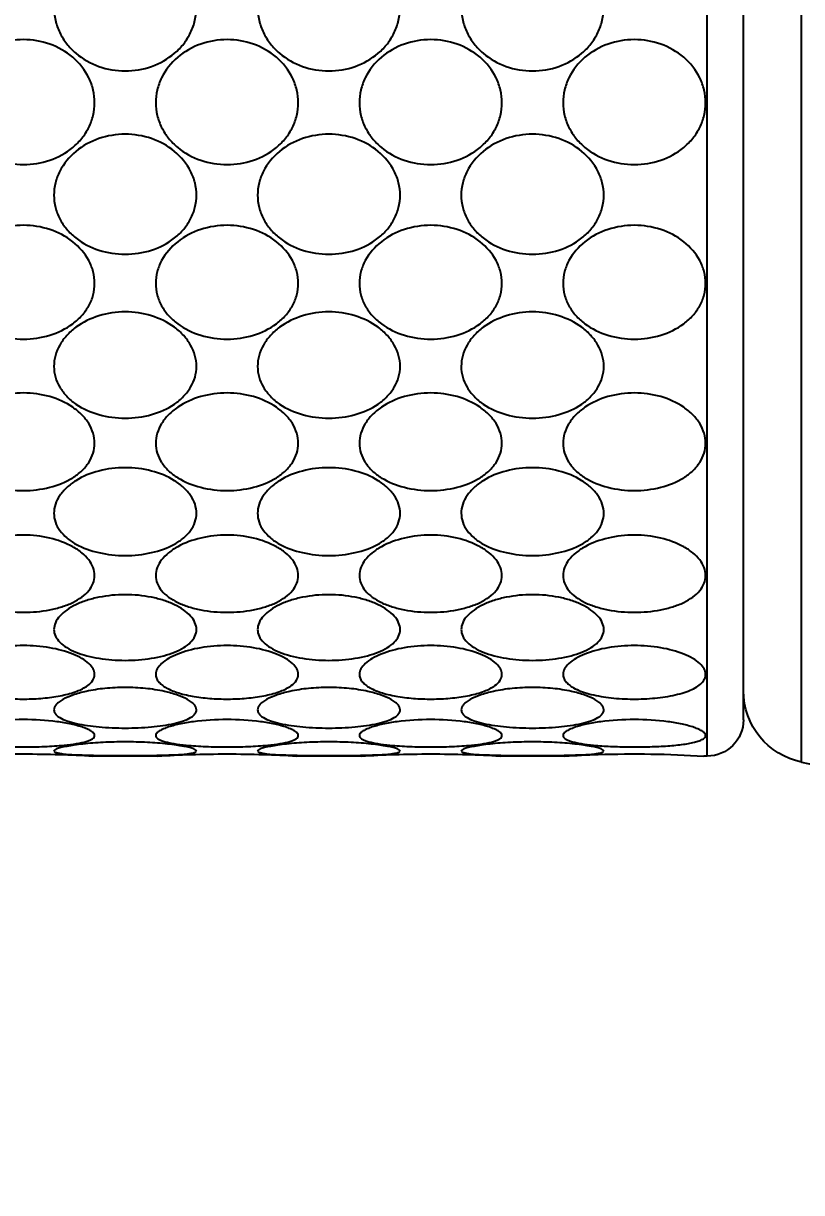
# Model space of a CAD drawing. Header units: inches. Extents: x 50354 to 53215, y -7830 to -6529.
# Drawn here: x 50825.142 to 50825.563, y -6815.805 to -6815.172 of the extents above; entities that cross this region are included whole.
import ezdxf

# ---------------------------------------------------------------- set-up
doc = ezdxf.new("R2010")
doc.units = ezdxf.units.IN
doc.header["$MEASUREMENT"] = 0
doc.header["$PDMODE"] = 2
doc.layers.add('FUNITURE', color=7, linetype='Continuous', lineweight=15, true_color=0x7d7673)
doc.layers.add('XR_ID 1F_FUR$0$A-SANI-FIX', color=134, linetype='Continuous')
doc.styles.get("Standard").update_dxf_attribs({"font": 'ARLRDBD.TTF', "height": 3})
doc.dimstyles.get("Standard").update_dxf_attribs({"dimtxt": 3, "dimasz": 4, "dimexe": 0, "dimexo": 0, "dimgap": 0, "dimtad": 0, "dimdec": 1, "dimzin": 3, "dimdsep": 46, "dimlunit": 4, "dimtxsty": 'Standard', "dimblk": 'OBLIQUE', "dimcen": 0, "dimclrd": 69, "dimclre": 251, "dimclrt": 7, "dimadec": 0, "dimazin": 0, "dimtfac": 0.65, "dimtdec": 1, "dimtofl": 0, "dimtmove": 0, "dimatfit": 3, "dimldrblk": 'OPEN30', "dimfxl": 1, "dimfrac": 1, "dimtolj": 1, "dimtzin": 0, "dimlwd": 15, "dimlwe": 5, "dimarcsym": 1})

# ---------------------------------------------------------------- blocks, each defined once
blk = doc.blocks.new('XR_ID 1F_FUR$0$XR_1F FURN$0$A$C698E198A')
at = {"linetype": 'Continuous'}
for p, q in [((-13.081, -11.58), (13.081, -11.58)), ((-12.5, -12.38), (12.5, -12.38)), ((-13, -12.88), (-13, -12.9)), ((-13, -12.88), (13, -12.88)), ((-13, -12.9), (-12.998, -12.925)), ((-12.998, -14.835), (-13, -14.86)), ((-13, -14.86), (-13, -15.7)), ((-13, -15.7), (-12.998, -15.725)), ((-12.998, -17.635), (-13, -17.66)), ((-13, -17.66), (-13, -18.5)), ((-13, -18.5), (-12.998, -18.525)), ((-12.998, -20.435), (-13, -20.46)), ((-13, -20.46), (-13, -21.3)), ((-13, -21.3), (-12.998, -21.325))]:
    blk.add_line(p, q, dxfattribs=at)
for centre, radius, start, end in [((-17, -12.38), 4, 11.537, 90), ((-12.101, -11.38), 1, 191.537, 270), ((-12.5, -12.88), 0.5, 90, 180), ((-28.295, -13.88), 15.326, 358.1391, 3.573), ((-28.314, -13.879), 15.345, 356.4273, 358.1365), ((-28.325, -16.682), 15.357, 1.8698, 3.572), ((-28.273, -16.68), 15.304, 358.1361, 1.8696), ((-28.314, -16.679), 15.345, 356.4273, 358.1366), ((-28.325, -19.482), 15.357, 1.8698, 3.572), ((-28.273, -19.48), 15.304, 358.1361, 1.8696), ((-28.314, -19.479), 15.345, 356.4273, 358.1366), ((-28.325, -22.282), 15.357, 1.8698, 3.572), ((-28.273, -22.28), 15.304, 358.1361, 1.8696)]:
    blk.add_arc(centre, radius, start, end, dxfattribs=at)
for points, knots in [([(-12.849, -14.442), (-12.857, -14.364), (-12.867, -14.202), (-12.874, -13.953), (-12.872, -13.7), (-12.864, -13.494), (-12.852, -13.338), (-12.84, -13.233), (-12.827, -13.14), (-12.81, -13.059), (-12.791, -12.993), (-12.773, -12.949), (-12.756, -12.923), (-12.74, -12.907), (-12.725, -12.9), (-12.716, -12.9)], [0, 0, 0, 0, 0.147952, 0.308423, 0.471665, 0.628076, 0.700647, 0.76776, 0.828146, 0.880582, 0.924017, 0.957779, 0.971091, 0.982247, 1, 1, 1, 1]), ([(-12.716, -12.9), (-12.706, -12.9), (-12.683, -12.911), (-12.656, -12.944), (-12.628, -12.994), (-12.613, -13.035), (-12.605, -13.057)], [0, 0, 0, 0, 0.147642, 0.355049, 0.63916, 1, 1, 1, 1]), ([(-12.06, -14.715), (-12.078, -14.684), (-12.109, -14.616), (-12.159, -14.457), (-12.2, -14.228), (-12.219, -13.935), (-12.21, -13.638), (-12.178, -13.399), (-12.136, -13.227), (-12.098, -13.117), (-12.053, -13.026), (-12.001, -12.957), (-11.942, -12.911), (-11.897, -12.9), (-11.876, -12.9)], [0, 0, 0, 0, 0.053816, 0.115068, 0.254941, 0.408618, 0.564431, 0.710749, 0.776751, 0.836141, 0.887858, 0.931468, 0.967851, 1, 1, 1, 1]), ([(-11.876, -12.9), (-11.85, -12.9), (-11.792, -12.918), (-11.718, -12.983), (-11.65, -13.08), (-11.591, -13.206), (-11.543, -13.354), (-11.494, -13.58), (-11.471, -13.88), (-11.494, -14.18), (-11.543, -14.406), (-11.591, -14.554), (-11.65, -14.68), (-11.718, -14.777), (-11.792, -14.842), (-11.85, -14.86), (-11.876, -14.86)], [0, 0, 0, 0, 0.034965, 0.077478, 0.129946, 0.191999, 0.262052, 0.338123, 0.499998, 0.661873, 0.737945, 0.808, 0.870054, 0.922523, 0.965035, 1, 1, 1, 1]), ([(-10.517, -14.86), (-10.553, -14.86), (-10.629, -14.845), (-10.731, -14.781), (-10.819, -14.682), (-10.893, -14.556), (-10.95, -14.406), (-11.007, -14.181), (-11.033, -13.88), (-11.007, -13.579), (-10.95, -13.354), (-10.893, -13.204), (-10.819, -13.078), (-10.731, -12.979), (-10.629, -12.915), (-10.553, -12.9), (-10.517, -12.9)], [0, 0, 0, 0, 0.045372, 0.093928, 0.148271, 0.20922, 0.276239, 0.348114, 0.500002, 0.65189, 0.723764, 0.790783, 0.851731, 0.906073, 0.954628, 1, 1, 1, 1]), ([(-10.517, -12.9), (-10.48, -12.9), (-10.402, -12.916), (-10.295, -12.979), (-10.199, -13.077), (-10.084, -13.252), (-9.987, -13.523), (-9.948, -13.879), (-9.987, -14.236), (-10.083, -14.508), (-10.198, -14.683), (-10.295, -14.781), (-10.402, -14.844), (-10.48, -14.86), (-10.517, -14.86)], [0, 0, 0, 0, 0.045325, 0.094979, 0.15068, 0.212543, 0.350671, 0.499755, 0.648875, 0.787118, 0.849076, 0.904873, 0.954631, 1, 1, 1, 1]), ([(-8.699, -14.86), (-8.744, -14.86), (-8.838, -14.846), (-8.967, -14.783), (-9.082, -14.685), (-9.213, -14.512), (-9.321, -14.238), (-9.363, -13.88), (-9.321, -13.522), (-9.213, -13.248), (-9.082, -13.075), (-8.967, -12.977), (-8.838, -12.914), (-8.744, -12.9), (-8.699, -12.9)], [0, 0, 0, 0, 0.053016, 0.107462, 0.164933, 0.226177, 0.358763, 0.499998, 0.641234, 0.773822, 0.835067, 0.892538, 0.946984, 1, 1, 1, 1]), ([(-8.699, -12.9), (-8.652, -12.9), (-8.557, -12.915), (-8.423, -12.977), (-8.302, -13.074), (-8.16, -13.247), (-8.039, -13.519), (-7.991, -13.88), (-8.039, -14.241), (-8.16, -14.513), (-8.302, -14.686), (-8.423, -14.783), (-8.557, -14.845), (-8.652, -14.86), (-8.699, -14.86)], [0, 0, 0, 0, 0.05273, 0.107892, 0.166442, 0.228535, 0.360979, 0.499998, 0.639018, 0.771464, 0.833558, 0.892108, 0.947271, 1, 1, 1, 1]), ([(-6.5, -14.86), (-6.553, -14.86), (-6.661, -14.846), (-6.812, -14.785), (-6.947, -14.687), (-7.101, -14.516), (-7.232, -14.243), (-7.283, -13.88), (-7.232, -13.517), (-7.101, -13.244), (-6.947, -13.073), (-6.812, -12.975), (-6.661, -12.914), (-6.553, -12.9), (-6.5, -12.9)], [0, 0, 0, 0, 0.05807, 0.116648, 0.176553, 0.238282, 0.366741, 0.499998, 0.633256, 0.761717, 0.823447, 0.883352, 0.94193, 1, 1, 1, 1]), ([(-6.5, -12.9), (-6.446, -12.9), (-6.338, -12.914), (-6.129, -12.997), (-5.906, -13.193), (-5.74, -13.515), (-5.683, -13.88), (-5.74, -14.245), (-5.906, -14.567), (-6.129, -14.763), (-6.338, -14.846), (-6.446, -14.86), (-6.5, -14.86)], [0, 0, 0, 0, 0.057826, 0.116908, 0.239465, 0.368128, 0.499999, 0.631869, 0.760534, 0.883092, 0.942174, 1, 1, 1, 1]), ([(-4.017, -14.86), (-4.076, -14.86), (-4.193, -14.846), (-4.36, -14.785), (-4.509, -14.688), (-4.68, -14.519), (-4.827, -14.247), (-4.886, -13.88), (-4.827, -13.513), (-4.68, -13.241), (-4.509, -13.072), (-4.36, -12.975), (-4.193, -12.914), (-4.076, -12.9), (-4.017, -12.9)], [0, 0, 0, 0, 0.06109, 0.122284, 0.183848, 0.246049, 0.372017, 0.500002, 0.627987, 0.753954, 0.816155, 0.877717, 0.93891, 1, 1, 1, 1]), ([(-4.017, -12.9), (-3.959, -12.9), (-3.84, -12.914), (-3.615, -12.995), (-3.373, -13.188), (-3.191, -13.512), (-3.128, -13.88), (-3.191, -14.248), (-3.373, -14.572), (-3.615, -14.765), (-3.84, -14.846), (-3.959, -14.86), (-4.017, -14.86)], [0, 0, 0, 0, 0.060936, 0.122432, 0.246563, 0.37277, 0.500002, 0.627234, 0.753441, 0.87757, 0.939065, 1, 1, 1, 1]), ([(-12.605, -13.057), (-12.587, -13.11), (-12.556, -13.23), (-12.51, -13.504), (-12.489, -13.88), (-12.51, -14.256), (-12.556, -14.53), (-12.587, -14.65), (-12.605, -14.703)], [0, 0, 0, 0, 0.100368, 0.222072, 0.499986, 0.777907, 0.899621, 1, 1, 1, 1]), ([(-12.968, -14.429), (-12.966, -14.411), (-12.962, -14.379), (-12.954, -14.342), (-12.947, -14.32), (-12.941, -14.308), (-12.934, -14.3), (-12.929, -14.3)], [0, 0, 0, 0, 0.401909, 0.701539, 0.811757, 0.896092, 1, 1, 1, 1]), ([(-12.929, -14.3), (-12.923, -14.3), (-12.911, -14.313), (-12.905, -14.327), (-12.901, -14.336)], [0, 0, 0, 0, 0.347255, 1, 1, 1, 1]), ([(-12.55, -14.606), (-12.541, -14.563), (-12.52, -14.486), (-12.483, -14.399), (-12.448, -14.347), (-12.422, -14.321), (-12.394, -14.304), (-12.373, -14.3), (-12.364, -14.3)], [0, 0, 0, 0, 0.349245, 0.630114, 0.743606, 0.840326, 0.923707, 1, 1, 1, 1]), ([(-12.364, -14.3), (-12.352, -14.3), (-12.325, -14.307), (-12.288, -14.332), (-12.253, -14.371), (-12.205, -14.447), (-12.153, -14.571), (-12.123, -14.681), (-12.11, -14.742)], [0, 0, 0, 0, 0.068375, 0.148578, 0.246055, 0.362615, 0.650483, 1, 1, 1, 1]), ([(-11.258, -16.26), (-11.289, -16.26), (-11.355, -16.244), (-11.441, -16.179), (-11.514, -16.081), (-11.575, -15.954), (-11.623, -15.806), (-11.67, -15.58), (-11.691, -15.28), (-11.67, -14.98), (-11.623, -14.754), (-11.575, -14.606), (-11.514, -14.479), (-11.441, -14.381), (-11.355, -14.316), (-11.289, -14.3), (-11.258, -14.3)], [0, 0, 0, 0, 0.040443, 0.085413, 0.13809, 0.199102, 0.267542, 0.341798, 0.500002, 0.658205, 0.73246, 0.800899, 0.86191, 0.914587, 0.959557, 1, 1, 1, 1]), ([(-11.258, -14.3), (-11.227, -14.3), (-11.158, -14.317), (-11.067, -14.381), (-10.984, -14.479), (-10.913, -14.605), (-10.855, -14.754), (-10.797, -14.979), (-10.768, -15.28), (-10.797, -15.581), (-10.855, -15.806), (-10.913, -15.955), (-10.984, -16.081), (-11.067, -16.179), (-11.158, -16.243), (-11.227, -16.26), (-11.258, -16.26)], [0, 0, 0, 0, 0.040538, 0.086791, 0.140875, 0.202752, 0.271258, 0.3448, 0.500002, 0.655203, 0.728744, 0.797249, 0.859124, 0.913209, 0.959461, 1, 1, 1, 1]), ([(-9.661, -16.26), (-9.702, -16.26), (-9.787, -16.245), (-9.903, -16.182), (-10.005, -16.084), (-10.123, -15.909), (-10.217, -15.636), (-10.254, -15.28), (-10.217, -14.924), (-10.123, -14.651), (-10.005, -14.476), (-9.903, -14.378), (-9.787, -14.315), (-9.702, -14.3), (-9.661, -14.3)], [0, 0, 0, 0, 0.049573, 0.101307, 0.157294, 0.218355, 0.353731, 0.500001, 0.646272, 0.781646, 0.842706, 0.898693, 0.950427, 1, 1, 1, 1]), ([(-9.661, -14.3), (-9.619, -14.3), (-9.532, -14.315), (-9.411, -14.378), (-9.301, -14.476), (-9.172, -14.649), (-9.063, -14.921), (-9.019, -15.28), (-9.063, -15.639), (-9.172, -15.911), (-9.301, -16.084), (-9.411, -16.182), (-9.532, -16.245), (-9.619, -16.26), (-9.661, -16.26)], [0, 0, 0, 0, 0.049365, 0.101995, 0.159209, 0.221173, 0.356257, 0.500001, 0.643746, 0.778828, 0.840791, 0.898004, 0.950635, 1, 1, 1, 1]), ([(-7.641, -16.26), (-7.691, -16.26), (-7.792, -16.246), (-7.933, -16.184), (-8.059, -16.086), (-8.202, -15.914), (-8.322, -15.641), (-8.369, -15.28), (-8.322, -14.919), (-8.202, -14.646), (-8.059, -14.474), (-7.933, -14.376), (-7.792, -14.314), (-7.691, -14.3), (-7.641, -14.3)], [0, 0, 0, 0, 0.055824, 0.112542, 0.171326, 0.232805, 0.363103, 0.500001, 0.6369, 0.767196, 0.828674, 0.887458, 0.944176, 1, 1, 1, 1]), ([(-7.641, -14.3), (-7.591, -14.3), (-7.489, -14.315), (-7.344, -14.376), (-7.212, -14.473), (-7.059, -14.645), (-6.928, -14.917), (-6.875, -15.28), (-6.928, -15.643), (-7.059, -15.915), (-7.212, -16.087), (-7.344, -16.184), (-7.489, -16.245), (-7.591, -16.26), (-7.641, -16.26)], [0, 0, 0, 0, 0.055502, 0.11278, 0.172484, 0.234728, 0.364992, 0.500001, 0.63501, 0.765272, 0.827515, 0.887219, 0.944497, 1, 1, 1, 1]), ([(-5.288, -16.26), (-5.344, -16.26), (-5.457, -16.246), (-5.616, -16.185), (-5.76, -16.088), (-5.923, -15.918), (-6.063, -15.645), (-6.118, -15.28), (-6.063, -14.915), (-5.923, -14.642), (-5.76, -14.472), (-5.616, -14.375), (-5.457, -14.314), (-5.344, -14.3), (-5.288, -14.3)], [0, 0, 0, 0, 0.059816, 0.11987, 0.180701, 0.242673, 0.369706, 0.500001, 0.630296, 0.757328, 0.819299, 0.880129, 0.940184, 1, 1, 1, 1]), ([(-5.288, -14.3), (-5.231, -14.3), (-5.117, -14.314), (-4.899, -14.396), (-4.665, -14.59), (-4.49, -14.913), (-4.43, -15.28), (-4.49, -15.647), (-4.665, -15.97), (-4.899, -16.164), (-5.117, -16.246), (-5.231, -16.26), (-5.288, -16.26)], [0, 0, 0, 0, 0.059605, 0.120053, 0.243502, 0.370771, 0.500001, 0.629231, 0.756498, 0.879946, 0.940395, 1, 1, 1, 1]), ([(-2.703, -16.26), (-2.763, -16.26), (-2.884, -16.246), (-3.055, -16.185), (-3.21, -16.089), (-3.385, -15.92), (-3.538, -15.648), (-3.6, -15.28), (-3.538, -14.912), (-3.385, -14.64), (-3.21, -14.471), (-3.055, -14.375), (-2.884, -14.314), (-2.763, -14.3), (-2.703, -14.3)], [0, 0, 0, 0, 0.061998, 0.123968, 0.186064, 0.248436, 0.373682, 0.500001, 0.62632, 0.751564, 0.813936, 0.876031, 0.938002, 1, 1, 1, 1]), ([(-12.987, -14.781), (-12.985, -14.715), (-12.981, -14.598), (-12.974, -14.481), (-12.968, -14.429)], [0, 0, 0, 0, 0.560169, 1, 1, 1, 1]), ([(-12.901, -14.336), (-12.894, -14.355), (-12.88, -14.401), (-12.863, -14.482), (-12.846, -14.584), (-12.826, -14.75), (-12.808, -14.984), (-12.801, -15.28), (-12.808, -15.576), (-12.826, -15.81), (-12.846, -15.976), (-12.863, -16.078), (-12.88, -16.159), (-12.894, -16.205), (-12.901, -16.224)], [0, 0, 0, 0, 0.031746, 0.075753, 0.130448, 0.194012, 0.34024, 0.500003, 0.659766, 0.805992, 0.869554, 0.924248, 0.968254, 1, 1, 1, 1]), ([(-12.716, -14.86), (-12.724, -14.86), (-12.742, -14.853), (-12.763, -14.828), (-12.782, -14.792), (-12.799, -14.742), (-12.814, -14.681), (-12.834, -14.58), (-12.843, -14.499), (-12.849, -14.442)], [0, 0, 0, 0, 0.051938, 0.118849, 0.208602, 0.323036, 0.461504, 0.622134, 1, 1, 1, 1]), ([(-12.551, -15.954), (-12.574, -15.851), (-12.604, -15.626), (-12.618, -15.28), (-12.604, -14.934), (-12.574, -14.709), (-12.55, -14.606)], [0, 0, 0, 0, 0.23461, 0.500045, 0.765459, 1, 1, 1, 1]), ([(-12.987, -15.778), (-12.991, -15.612), (-12.993, -15.279), (-12.991, -14.947), (-12.987, -14.781)], [0, 0, 0, 0, 0.500087, 1, 1, 1, 1]), ([(-12.605, -14.703), (-12.613, -14.725), (-12.628, -14.766), (-12.656, -14.816), (-12.683, -14.849), (-12.706, -14.86), (-12.716, -14.86)], [0, 0, 0, 0, 0.360851, 0.644967, 0.852372, 1, 1, 1, 1]), ([(-12.11, -14.742), (-12.091, -14.827), (-12.064, -15.006), (-12.05, -15.28), (-12.064, -15.554), (-12.091, -15.733), (-12.11, -15.818)], [0, 0, 0, 0, 0.241927, 0.499987, 0.758053, 1, 1, 1, 1]), ([(-11.876, -14.86), (-11.893, -14.86), (-11.929, -14.853), (-11.978, -14.823), (-12.023, -14.775), (-12.048, -14.737), (-12.06, -14.715)], [0, 0, 0, 0, 0.208603, 0.43564, 0.69689, 1, 1, 1, 1]), ([(-12.849, -16.119), (-12.844, -16.062), (-12.834, -15.981), (-12.815, -15.879), (-12.799, -15.818), (-12.782, -15.769), (-12.763, -15.732), (-12.742, -15.707), (-12.724, -15.7), (-12.716, -15.7)], [0, 0, 0, 0, 0.377864, 0.538515, 0.677008, 0.791463, 0.881221, 0.94811, 1, 1, 1, 1]), ([(-12.716, -15.7), (-12.706, -15.7), (-12.683, -15.711), (-12.656, -15.744), (-12.628, -15.794), (-12.613, -15.835), (-12.605, -15.857)], [0, 0, 0, 0, 0.147642, 0.355049, 0.63916, 1, 1, 1, 1]), ([(-12.029, -15.796), (-12.009, -15.769), (-11.975, -15.732), (-11.918, -15.705), (-11.89, -15.7), (-11.876, -15.7)], [0, 0, 0, 0, 0.546591, 0.779569, 1, 1, 1, 1]), ([(-11.876, -15.7), (-11.85, -15.7), (-11.792, -15.718), (-11.718, -15.783), (-11.65, -15.88), (-11.591, -16.006), (-11.543, -16.154), (-11.494, -16.38), (-11.471, -16.68), (-11.494, -16.98), (-11.543, -17.206), (-11.591, -17.354), (-11.65, -17.48), (-11.718, -17.577), (-11.792, -17.642), (-11.85, -17.66), (-11.876, -17.66)], [0, 0, 0, 0, 0.034965, 0.077478, 0.129946, 0.191999, 0.262052, 0.338123, 0.499998, 0.661873, 0.737945, 0.808, 0.870054, 0.922523, 0.965035, 1, 1, 1, 1]), ([(-10.517, -17.66), (-10.553, -17.66), (-10.629, -17.645), (-10.731, -17.581), (-10.819, -17.482), (-10.893, -17.356), (-10.95, -17.206), (-11.007, -16.981), (-11.033, -16.68), (-11.007, -16.379), (-10.95, -16.154), (-10.893, -16.004), (-10.819, -15.878), (-10.731, -15.779), (-10.629, -15.715), (-10.553, -15.7), (-10.517, -15.7)], [0, 0, 0, 0, 0.045372, 0.093928, 0.148271, 0.20922, 0.276239, 0.348114, 0.500002, 0.65189, 0.723764, 0.790783, 0.851731, 0.906073, 0.954628, 1, 1, 1, 1]), ([(-10.517, -15.7), (-10.48, -15.7), (-10.402, -15.716), (-10.295, -15.779), (-10.199, -15.877), (-10.084, -16.052), (-9.987, -16.323), (-9.948, -16.679), (-9.987, -17.036), (-10.083, -17.308), (-10.198, -17.483), (-10.295, -17.581), (-10.402, -17.644), (-10.48, -17.66), (-10.517, -17.66)], [0, 0, 0, 0, 0.045325, 0.094979, 0.15068, 0.212543, 0.350671, 0.499755, 0.648875, 0.787118, 0.849076, 0.904873, 0.954631, 1, 1, 1, 1]), ([(-8.699, -17.66), (-8.744, -17.66), (-8.838, -17.646), (-8.967, -17.583), (-9.082, -17.485), (-9.213, -17.312), (-9.321, -17.038), (-9.363, -16.68), (-9.321, -16.322), (-9.213, -16.048), (-9.082, -15.875), (-8.967, -15.777), (-8.838, -15.714), (-8.744, -15.7), (-8.699, -15.7)], [0, 0, 0, 0, 0.053016, 0.107462, 0.164933, 0.226177, 0.358763, 0.499998, 0.641234, 0.773822, 0.835067, 0.892538, 0.946984, 1, 1, 1, 1]), ([(-8.699, -15.7), (-8.652, -15.7), (-8.557, -15.715), (-8.423, -15.777), (-8.302, -15.874), (-8.16, -16.047), (-8.039, -16.319), (-7.991, -16.68), (-8.039, -17.041), (-8.16, -17.313), (-8.302, -17.486), (-8.423, -17.583), (-8.557, -17.645), (-8.652, -17.66), (-8.699, -17.66)], [0, 0, 0, 0, 0.05273, 0.107892, 0.166442, 0.228535, 0.360979, 0.499998, 0.639018, 0.771464, 0.833558, 0.892108, 0.947271, 1, 1, 1, 1]), ([(-6.5, -17.66), (-6.553, -17.66), (-6.661, -17.646), (-6.812, -17.585), (-6.947, -17.487), (-7.101, -17.316), (-7.232, -17.043), (-7.283, -16.68), (-7.232, -16.317), (-7.101, -16.044), (-6.947, -15.873), (-6.812, -15.775), (-6.661, -15.714), (-6.553, -15.7), (-6.5, -15.7)], [0, 0, 0, 0, 0.05807, 0.116648, 0.176553, 0.238282, 0.366741, 0.499998, 0.633256, 0.761717, 0.823447, 0.883352, 0.94193, 1, 1, 1, 1]), ([(-6.5, -15.7), (-6.446, -15.7), (-6.338, -15.714), (-6.129, -15.797), (-5.906, -15.993), (-5.74, -16.315), (-5.683, -16.68), (-5.74, -17.045), (-5.906, -17.367), (-6.129, -17.563), (-6.338, -17.646), (-6.446, -17.66), (-6.5, -17.66)], [0, 0, 0, 0, 0.057826, 0.116908, 0.239465, 0.368128, 0.499999, 0.631869, 0.760534, 0.883092, 0.942174, 1, 1, 1, 1]), ([(-4.017, -17.66), (-4.076, -17.66), (-4.193, -17.646), (-4.36, -17.585), (-4.509, -17.488), (-4.68, -17.319), (-4.827, -17.047), (-4.886, -16.68), (-4.827, -16.313), (-4.68, -16.041), (-4.509, -15.872), (-4.36, -15.775), (-4.193, -15.714), (-4.076, -15.7), (-4.017, -15.7)], [0, 0, 0, 0, 0.06109, 0.122284, 0.183848, 0.246049, 0.372017, 0.500002, 0.627987, 0.753954, 0.816155, 0.877717, 0.93891, 1, 1, 1, 1]), ([(-4.017, -15.7), (-3.959, -15.7), (-3.84, -15.714), (-3.615, -15.795), (-3.373, -15.988), (-3.191, -16.312), (-3.128, -16.68), (-3.191, -17.048), (-3.373, -17.372), (-3.615, -17.565), (-3.84, -17.646), (-3.959, -17.66), (-4.017, -17.66)], [0, 0, 0, 0, 0.060936, 0.122432, 0.246563, 0.37277, 0.500002, 0.627234, 0.753441, 0.87757, 0.939065, 1, 1, 1, 1]), ([(-12.968, -16.131), (-12.974, -16.079), (-12.981, -15.962), (-12.985, -15.844), (-12.987, -15.778)], [0, 0, 0, 0, 0.43969, 1, 1, 1, 1]), ([(-12.605, -15.857), (-12.587, -15.91), (-12.556, -16.03), (-12.51, -16.304), (-12.489, -16.68), (-12.51, -17.056), (-12.556, -17.33), (-12.587, -17.45), (-12.605, -17.503)], [0, 0, 0, 0, 0.100368, 0.222072, 0.499986, 0.777907, 0.899621, 1, 1, 1, 1]), ([(-12.11, -15.818), (-12.123, -15.879), (-12.153, -15.989), (-12.205, -16.113), (-12.253, -16.189), (-12.288, -16.228), (-12.325, -16.253), (-12.352, -16.26), (-12.364, -16.26)], [0, 0, 0, 0, 0.349516, 0.637392, 0.753955, 0.851433, 0.931632, 1, 1, 1, 1]), ([(-12.06, -17.515), (-12.09, -17.461), (-12.139, -17.334), (-12.185, -17.123), (-12.211, -16.884), (-12.218, -16.633), (-12.204, -16.384), (-12.17, -16.154), (-12.117, -15.956), (-12.062, -15.841), (-12.029, -15.796)], [0, 0, 0, 0, 0.10395, 0.228487, 0.366625, 0.510839, 0.653655, 0.787569, 0.905128, 1, 1, 1, 1]), ([(-12.364, -16.26), (-12.373, -16.26), (-12.394, -16.256), (-12.422, -16.239), (-12.448, -16.213), (-12.483, -16.161), (-12.52, -16.074), (-12.541, -15.997), (-12.551, -15.954)], [0, 0, 0, 0, 0.076266, 0.159626, 0.256338, 0.369832, 0.650724, 1, 1, 1, 1]), ([(-12.929, -16.26), (-12.934, -16.26), (-12.941, -16.252), (-12.947, -16.24), (-12.954, -16.218), (-12.961, -16.181), (-12.966, -16.149), (-12.968, -16.131)], [0, 0, 0, 0, 0.10394, 0.188277, 0.298492, 0.598106, 1, 1, 1, 1]), ([(-12.901, -16.224), (-12.905, -16.233), (-12.911, -16.247), (-12.923, -16.26), (-12.929, -16.26)], [0, 0, 0, 0, 0.65274, 1, 1, 1, 1]), ([(-12.849, -17.242), (-12.858, -17.152), (-12.869, -16.965), (-12.875, -16.681), (-12.869, -16.396), (-12.858, -16.209), (-12.849, -16.119)], [0, 0, 0, 0, 0.239734, 0.499899, 0.760114, 1, 1, 1, 1]), ([(-12.968, -17.229), (-12.966, -17.211), (-12.962, -17.179), (-12.954, -17.142), (-12.947, -17.12), (-12.941, -17.108), (-12.934, -17.1), (-12.929, -17.1)], [0, 0, 0, 0, 0.401908, 0.701539, 0.811757, 0.896092, 1, 1, 1, 1]), ([(-12.929, -17.1), (-12.923, -17.1), (-12.911, -17.113), (-12.905, -17.127), (-12.901, -17.136)], [0, 0, 0, 0, 0.347255, 1, 1, 1, 1]), ([(-12.901, -17.136), (-12.894, -17.155), (-12.88, -17.201), (-12.863, -17.282), (-12.846, -17.384), (-12.826, -17.55), (-12.808, -17.784), (-12.801, -18.08), (-12.808, -18.376), (-12.826, -18.61), (-12.846, -18.776), (-12.863, -18.878), (-12.88, -18.959), (-12.894, -19.005), (-12.901, -19.024)], [0, 0, 0, 0, 0.031746, 0.075753, 0.130448, 0.194012, 0.34024, 0.500003, 0.659766, 0.805992, 0.869554, 0.924248, 0.968254, 1, 1, 1, 1]), ([(-12.55, -17.406), (-12.541, -17.363), (-12.52, -17.286), (-12.483, -17.199), (-12.448, -17.147), (-12.422, -17.121), (-12.394, -17.104), (-12.373, -17.1), (-12.364, -17.1)], [0, 0, 0, 0, 0.349245, 0.630114, 0.743606, 0.840326, 0.923707, 1, 1, 1, 1]), ([(-12.364, -17.1), (-12.352, -17.1), (-12.325, -17.107), (-12.288, -17.132), (-12.253, -17.171), (-12.205, -17.247), (-12.153, -17.371), (-12.123, -17.481), (-12.11, -17.542)], [0, 0, 0, 0, 0.068375, 0.148578, 0.246055, 0.362615, 0.650483, 1, 1, 1, 1]), ([(-11.258, -19.06), (-11.289, -19.06), (-11.355, -19.044), (-11.441, -18.979), (-11.514, -18.881), (-11.575, -18.754), (-11.623, -18.606), (-11.67, -18.38), (-11.691, -18.08), (-11.67, -17.78), (-11.623, -17.554), (-11.575, -17.406), (-11.514, -17.279), (-11.441, -17.181), (-11.355, -17.116), (-11.289, -17.1), (-11.258, -17.1)], [0, 0, 0, 0, 0.040443, 0.085413, 0.13809, 0.199102, 0.267542, 0.341798, 0.500002, 0.658205, 0.73246, 0.800899, 0.86191, 0.914587, 0.959557, 1, 1, 1, 1]), ([(-11.258, -17.1), (-11.227, -17.1), (-11.158, -17.117), (-11.067, -17.181), (-10.984, -17.279), (-10.913, -17.405), (-10.855, -17.554), (-10.797, -17.779), (-10.768, -18.08), (-10.797, -18.381), (-10.855, -18.606), (-10.913, -18.755), (-10.984, -18.881), (-11.067, -18.979), (-11.158, -19.043), (-11.227, -19.06), (-11.258, -19.06)], [0, 0, 0, 0, 0.040538, 0.086791, 0.140875, 0.202752, 0.271258, 0.3448, 0.500002, 0.655203, 0.728744, 0.797249, 0.859124, 0.913209, 0.959461, 1, 1, 1, 1]), ([(-9.661, -19.06), (-9.702, -19.06), (-9.787, -19.045), (-9.903, -18.982), (-10.005, -18.884), (-10.123, -18.709), (-10.217, -18.436), (-10.254, -18.08), (-10.217, -17.724), (-10.123, -17.451), (-10.005, -17.276), (-9.903, -17.178), (-9.787, -17.115), (-9.702, -17.1), (-9.661, -17.1)], [0, 0, 0, 0, 0.049573, 0.101307, 0.157294, 0.218355, 0.353731, 0.500001, 0.646272, 0.781646, 0.842706, 0.898693, 0.950427, 1, 1, 1, 1]), ([(-9.661, -17.1), (-9.619, -17.1), (-9.532, -17.115), (-9.411, -17.178), (-9.301, -17.276), (-9.172, -17.449), (-9.063, -17.721), (-9.019, -18.08), (-9.063, -18.439), (-9.172, -18.711), (-9.301, -18.884), (-9.411, -18.982), (-9.532, -19.045), (-9.619, -19.06), (-9.661, -19.06)], [0, 0, 0, 0, 0.049365, 0.101995, 0.159209, 0.221173, 0.356257, 0.500001, 0.643746, 0.778828, 0.840791, 0.898004, 0.950635, 1, 1, 1, 1]), ([(-7.641, -19.06), (-7.691, -19.06), (-7.792, -19.046), (-7.933, -18.984), (-8.059, -18.886), (-8.202, -18.714), (-8.322, -18.441), (-8.369, -18.08), (-8.322, -17.719), (-8.202, -17.446), (-8.059, -17.274), (-7.933, -17.176), (-7.792, -17.114), (-7.691, -17.1), (-7.641, -17.1)], [0, 0, 0, 0, 0.055824, 0.112542, 0.171326, 0.232805, 0.363103, 0.500001, 0.6369, 0.767196, 0.828674, 0.887458, 0.944176, 1, 1, 1, 1]), ([(-7.641, -17.1), (-7.591, -17.1), (-7.489, -17.115), (-7.344, -17.176), (-7.212, -17.273), (-7.059, -17.445), (-6.928, -17.717), (-6.875, -18.08), (-6.928, -18.443), (-7.059, -18.715), (-7.212, -18.887), (-7.344, -18.984), (-7.489, -19.045), (-7.591, -19.06), (-7.641, -19.06)], [0, 0, 0, 0, 0.055502, 0.11278, 0.172484, 0.234728, 0.364992, 0.500001, 0.63501, 0.765272, 0.827515, 0.887219, 0.944497, 1, 1, 1, 1]), ([(-5.288, -19.06), (-5.344, -19.06), (-5.457, -19.046), (-5.616, -18.985), (-5.76, -18.888), (-5.923, -18.718), (-6.063, -18.445), (-6.118, -18.08), (-6.063, -17.715), (-5.923, -17.442), (-5.76, -17.272), (-5.616, -17.175), (-5.457, -17.114), (-5.344, -17.1), (-5.288, -17.1)], [0, 0, 0, 0, 0.059816, 0.11987, 0.180701, 0.242673, 0.369706, 0.500001, 0.630296, 0.757328, 0.819299, 0.880129, 0.940184, 1, 1, 1, 1]), ([(-5.288, -17.1), (-5.231, -17.1), (-5.117, -17.114), (-4.899, -17.196), (-4.665, -17.39), (-4.49, -17.713), (-4.43, -18.08), (-4.49, -18.447), (-4.665, -18.77), (-4.899, -18.964), (-5.117, -19.046), (-5.231, -19.06), (-5.288, -19.06)], [0, 0, 0, 0, 0.059605, 0.120053, 0.243502, 0.370771, 0.500001, 0.629231, 0.756498, 0.879946, 0.940395, 1, 1, 1, 1]), ([(-2.703, -19.06), (-2.763, -19.06), (-2.884, -19.046), (-3.055, -18.985), (-3.21, -18.889), (-3.385, -18.72), (-3.538, -18.448), (-3.6, -18.08), (-3.538, -17.712), (-3.385, -17.44), (-3.21, -17.271), (-3.055, -17.175), (-2.884, -17.114), (-2.763, -17.1), (-2.703, -17.1)], [0, 0, 0, 0, 0.061998, 0.123968, 0.186064, 0.248436, 0.373682, 0.500001, 0.62632, 0.751564, 0.813936, 0.876031, 0.938002, 1, 1, 1, 1]), ([(-12.987, -17.581), (-12.985, -17.515), (-12.981, -17.398), (-12.974, -17.281), (-12.968, -17.229)], [0, 0, 0, 0, 0.560169, 1, 1, 1, 1]), ([(-12.716, -17.66), (-12.724, -17.66), (-12.742, -17.653), (-12.763, -17.628), (-12.782, -17.592), (-12.799, -17.542), (-12.814, -17.481), (-12.834, -17.38), (-12.843, -17.299), (-12.849, -17.242)], [0, 0, 0, 0, 0.051938, 0.118849, 0.208602, 0.323036, 0.461504, 0.622134, 1, 1, 1, 1]), ([(-12.605, -17.503), (-12.613, -17.525), (-12.628, -17.566), (-12.656, -17.616), (-12.683, -17.649), (-12.706, -17.66), (-12.716, -17.66)], [0, 0, 0, 0, 0.360851, 0.644967, 0.852372, 1, 1, 1, 1]), ([(-12.551, -18.754), (-12.574, -18.651), (-12.604, -18.426), (-12.618, -18.08), (-12.604, -17.734), (-12.574, -17.509), (-12.55, -17.406)], [0, 0, 0, 0, 0.23461, 0.500046, 0.765459, 1, 1, 1, 1]), ([(-11.876, -17.66), (-11.893, -17.66), (-11.929, -17.653), (-11.978, -17.623), (-12.023, -17.575), (-12.048, -17.537), (-12.06, -17.515)], [0, 0, 0, 0, 0.208603, 0.43564, 0.69689, 1, 1, 1, 1]), ([(-12.987, -18.578), (-12.991, -18.412), (-12.993, -18.079), (-12.991, -17.747), (-12.987, -17.581)], [0, 0, 0, 0, 0.500087, 1, 1, 1, 1]), ([(-12.11, -17.542), (-12.091, -17.627), (-12.064, -17.806), (-12.05, -18.08), (-12.064, -18.354), (-12.091, -18.533), (-12.11, -18.618)], [0, 0, 0, 0, 0.241927, 0.499987, 0.758053, 1, 1, 1, 1]), ([(-12.968, -18.931), (-12.974, -18.879), (-12.981, -18.762), (-12.985, -18.644), (-12.987, -18.578)], [0, 0, 0, 0, 0.43969, 1, 1, 1, 1]), ([(-12.849, -18.919), (-12.844, -18.862), (-12.834, -18.781), (-12.815, -18.679), (-12.799, -18.618), (-12.782, -18.569), (-12.763, -18.532), (-12.742, -18.507), (-12.724, -18.5), (-12.716, -18.5)], [0, 0, 0, 0, 0.377864, 0.538515, 0.677008, 0.791463, 0.881221, 0.94811, 1, 1, 1, 1]), ([(-12.716, -18.5), (-12.706, -18.5), (-12.683, -18.511), (-12.656, -18.544), (-12.628, -18.594), (-12.613, -18.635), (-12.605, -18.657)], [0, 0, 0, 0, 0.147642, 0.355049, 0.63916, 1, 1, 1, 1]), ([(-12.11, -18.618), (-12.123, -18.679), (-12.153, -18.789), (-12.205, -18.913), (-12.253, -18.989), (-12.288, -19.028), (-12.325, -19.053), (-12.352, -19.06), (-12.364, -19.06)], [0, 0, 0, 0, 0.349516, 0.637392, 0.753955, 0.851433, 0.931632, 1, 1, 1, 1]), ([(-12.06, -20.315), (-12.09, -20.261), (-12.139, -20.134), (-12.185, -19.923), (-12.211, -19.684), (-12.218, -19.433), (-12.204, -19.184), (-12.17, -18.954), (-12.117, -18.756), (-12.062, -18.641), (-12.029, -18.596)], [0, 0, 0, 0, 0.10395, 0.228487, 0.366625, 0.510839, 0.653655, 0.787569, 0.905128, 1, 1, 1, 1]), ([(-12.029, -18.596), (-12.009, -18.569), (-11.975, -18.532), (-11.918, -18.505), (-11.89, -18.5), (-11.876, -18.5)], [0, 0, 0, 0, 0.546591, 0.779569, 1, 1, 1, 1]), ([(-11.876, -18.5), (-11.85, -18.5), (-11.792, -18.518), (-11.718, -18.583), (-11.65, -18.68), (-11.591, -18.806), (-11.543, -18.954), (-11.494, -19.18), (-11.471, -19.48), (-11.494, -19.78), (-11.543, -20.006), (-11.591, -20.154), (-11.65, -20.28), (-11.718, -20.377), (-11.792, -20.442), (-11.85, -20.46), (-11.876, -20.46)], [0, 0, 0, 0, 0.034965, 0.077478, 0.129946, 0.191999, 0.262052, 0.338123, 0.499998, 0.661873, 0.737945, 0.808, 0.870054, 0.922523, 0.965035, 1, 1, 1, 1]), ([(-10.517, -20.46), (-10.553, -20.46), (-10.629, -20.445), (-10.731, -20.381), (-10.819, -20.282), (-10.893, -20.156), (-10.95, -20.006), (-11.007, -19.781), (-11.033, -19.48), (-11.007, -19.179), (-10.95, -18.954), (-10.893, -18.804), (-10.819, -18.678), (-10.731, -18.579), (-10.629, -18.515), (-10.553, -18.5), (-10.517, -18.5)], [0, 0, 0, 0, 0.045372, 0.093928, 0.148271, 0.20922, 0.276239, 0.348114, 0.500002, 0.65189, 0.723764, 0.790783, 0.851731, 0.906073, 0.954628, 1, 1, 1, 1]), ([(-10.517, -18.5), (-10.48, -18.5), (-10.402, -18.516), (-10.295, -18.579), (-10.199, -18.677), (-10.084, -18.852), (-9.987, -19.123), (-9.948, -19.479), (-9.987, -19.836), (-10.083, -20.108), (-10.198, -20.283), (-10.295, -20.381), (-10.402, -20.444), (-10.48, -20.46), (-10.517, -20.46)], [0, 0, 0, 0, 0.045325, 0.094979, 0.15068, 0.212543, 0.350671, 0.499755, 0.648875, 0.787118, 0.849076, 0.904873, 0.954631, 1, 1, 1, 1]), ([(-8.699, -20.46), (-8.744, -20.46), (-8.838, -20.446), (-8.967, -20.383), (-9.082, -20.285), (-9.213, -20.112), (-9.321, -19.838), (-9.363, -19.48), (-9.321, -19.122), (-9.213, -18.848), (-9.082, -18.675), (-8.967, -18.577), (-8.838, -18.514), (-8.744, -18.5), (-8.699, -18.5)], [0, 0, 0, 0, 0.053016, 0.107462, 0.164933, 0.226177, 0.358763, 0.499998, 0.641234, 0.773822, 0.835067, 0.892538, 0.946984, 1, 1, 1, 1]), ([(-8.699, -18.5), (-8.652, -18.5), (-8.557, -18.515), (-8.423, -18.577), (-8.302, -18.674), (-8.16, -18.847), (-8.039, -19.119), (-7.991, -19.48), (-8.039, -19.841), (-8.16, -20.113), (-8.302, -20.286), (-8.423, -20.383), (-8.557, -20.445), (-8.652, -20.46), (-8.699, -20.46)], [0, 0, 0, 0, 0.05273, 0.107892, 0.166442, 0.228535, 0.360979, 0.499998, 0.639018, 0.771464, 0.833558, 0.892108, 0.947271, 1, 1, 1, 1]), ([(-6.5, -20.46), (-6.553, -20.46), (-6.661, -20.446), (-6.812, -20.385), (-6.947, -20.287), (-7.101, -20.116), (-7.232, -19.843), (-7.283, -19.48), (-7.232, -19.117), (-7.101, -18.844), (-6.947, -18.673), (-6.812, -18.575), (-6.661, -18.514), (-6.553, -18.5), (-6.5, -18.5)], [0, 0, 0, 0, 0.05807, 0.116648, 0.176553, 0.238282, 0.366741, 0.499998, 0.633256, 0.761717, 0.823447, 0.883352, 0.94193, 1, 1, 1, 1]), ([(-6.5, -18.5), (-6.446, -18.5), (-6.338, -18.514), (-6.129, -18.597), (-5.906, -18.793), (-5.74, -19.115), (-5.683, -19.48), (-5.74, -19.845), (-5.906, -20.167), (-6.129, -20.363), (-6.338, -20.446), (-6.446, -20.46), (-6.5, -20.46)], [0, 0, 0, 0, 0.057826, 0.116908, 0.239465, 0.368128, 0.499999, 0.631869, 0.760534, 0.883092, 0.942174, 1, 1, 1, 1]), ([(-4.017, -20.46), (-4.076, -20.46), (-4.193, -20.446), (-4.36, -20.385), (-4.509, -20.288), (-4.68, -20.119), (-4.827, -19.847), (-4.886, -19.48), (-4.827, -19.113), (-4.68, -18.841), (-4.509, -18.672), (-4.36, -18.575), (-4.193, -18.514), (-4.076, -18.5), (-4.017, -18.5)], [0, 0, 0, 0, 0.06109, 0.122284, 0.183848, 0.246049, 0.372017, 0.500002, 0.627987, 0.753954, 0.816155, 0.877717, 0.93891, 1, 1, 1, 1]), ([(-4.017, -18.5), (-3.959, -18.5), (-3.84, -18.514), (-3.615, -18.595), (-3.373, -18.788), (-3.191, -19.112), (-3.128, -19.48), (-3.191, -19.848), (-3.373, -20.172), (-3.615, -20.365), (-3.84, -20.446), (-3.959, -20.46), (-4.017, -20.46)], [0, 0, 0, 0, 0.060936, 0.122432, 0.246563, 0.37277, 0.500002, 0.627234, 0.753441, 0.87757, 0.939065, 1, 1, 1, 1]), ([(-12.605, -18.657), (-12.587, -18.71), (-12.556, -18.83), (-12.51, -19.104), (-12.489, -19.48), (-12.51, -19.856), (-12.556, -20.13), (-12.587, -20.25), (-12.605, -20.303)], [0, 0, 0, 0, 0.100368, 0.222072, 0.499986, 0.777907, 0.899621, 1, 1, 1, 1]), ([(-12.364, -19.06), (-12.373, -19.06), (-12.394, -19.056), (-12.422, -19.039), (-12.448, -19.013), (-12.483, -18.961), (-12.52, -18.874), (-12.541, -18.797), (-12.551, -18.754)], [0, 0, 0, 0, 0.076266, 0.159626, 0.256338, 0.369832, 0.650724, 1, 1, 1, 1]), ([(-12.929, -19.06), (-12.934, -19.06), (-12.941, -19.052), (-12.947, -19.04), (-12.954, -19.018), (-12.961, -18.981), (-12.966, -18.949), (-12.968, -18.931)], [0, 0, 0, 0, 0.10394, 0.188277, 0.298492, 0.598106, 1, 1, 1, 1]), ([(-12.849, -20.042), (-12.858, -19.952), (-12.869, -19.765), (-12.875, -19.481), (-12.869, -19.196), (-12.858, -19.009), (-12.849, -18.919)], [0, 0, 0, 0, 0.239734, 0.499899, 0.760114, 1, 1, 1, 1]), ([(-12.901, -19.024), (-12.905, -19.033), (-12.911, -19.047), (-12.923, -19.06), (-12.929, -19.06)], [0, 0, 0, 0, 0.65274, 1, 1, 1, 1]), ([(-12.968, -20.029), (-12.966, -20.011), (-12.962, -19.979), (-12.954, -19.942), (-12.947, -19.92), (-12.941, -19.908), (-12.934, -19.9), (-12.929, -19.9)], [0, 0, 0, 0, 0.401908, 0.701539, 0.811757, 0.896092, 1, 1, 1, 1]), ([(-12.929, -19.9), (-12.923, -19.9), (-12.911, -19.913), (-12.905, -19.927), (-12.901, -19.936)], [0, 0, 0, 0, 0.347255, 1, 1, 1, 1]), ([(-12.55, -20.206), (-12.541, -20.163), (-12.52, -20.086), (-12.483, -19.999), (-12.448, -19.947), (-12.422, -19.921), (-12.394, -19.904), (-12.373, -19.9), (-12.364, -19.9)], [0, 0, 0, 0, 0.349245, 0.630114, 0.743606, 0.840326, 0.923707, 1, 1, 1, 1]), ([(-12.364, -19.9), (-12.352, -19.9), (-12.325, -19.907), (-12.288, -19.932), (-12.253, -19.971), (-12.205, -20.047), (-12.153, -20.171), (-12.123, -20.281), (-12.11, -20.342)], [0, 0, 0, 0, 0.068375, 0.148578, 0.246055, 0.362615, 0.650483, 1, 1, 1, 1]), ([(-11.258, -21.86), (-11.289, -21.86), (-11.355, -21.844), (-11.441, -21.779), (-11.514, -21.681), (-11.575, -21.554), (-11.623, -21.406), (-11.67, -21.18), (-11.691, -20.88), (-11.67, -20.58), (-11.623, -20.354), (-11.575, -20.206), (-11.514, -20.079), (-11.441, -19.981), (-11.355, -19.916), (-11.289, -19.9), (-11.258, -19.9)], [0, 0, 0, 0, 0.040443, 0.085413, 0.13809, 0.199102, 0.267542, 0.341798, 0.500002, 0.658205, 0.73246, 0.800899, 0.86191, 0.914587, 0.959557, 1, 1, 1, 1]), ([(-11.258, -19.9), (-11.227, -19.9), (-11.158, -19.917), (-11.067, -19.981), (-10.984, -20.079), (-10.913, -20.205), (-10.855, -20.354), (-10.797, -20.579), (-10.768, -20.88), (-10.797, -21.181), (-10.855, -21.406), (-10.913, -21.555), (-10.984, -21.681), (-11.067, -21.779), (-11.158, -21.843), (-11.227, -21.86), (-11.258, -21.86)], [0, 0, 0, 0, 0.040538, 0.086791, 0.140875, 0.202752, 0.271258, 0.3448, 0.500002, 0.655203, 0.728744, 0.797249, 0.859124, 0.913209, 0.959461, 1, 1, 1, 1]), ([(-9.661, -21.86), (-9.702, -21.86), (-9.787, -21.845), (-9.903, -21.782), (-10.005, -21.684), (-10.123, -21.509), (-10.217, -21.236), (-10.254, -20.88), (-10.217, -20.524), (-10.123, -20.251), (-10.005, -20.076), (-9.903, -19.978), (-9.787, -19.915), (-9.702, -19.9), (-9.661, -19.9)], [0, 0, 0, 0, 0.049573, 0.101307, 0.157294, 0.218355, 0.353731, 0.500001, 0.646272, 0.781646, 0.842706, 0.898693, 0.950427, 1, 1, 1, 1]), ([(-9.661, -19.9), (-9.619, -19.9), (-9.532, -19.915), (-9.411, -19.978), (-9.301, -20.076), (-9.172, -20.249), (-9.063, -20.521), (-9.019, -20.88), (-9.063, -21.239), (-9.172, -21.511), (-9.301, -21.684), (-9.411, -21.782), (-9.532, -21.845), (-9.619, -21.86), (-9.661, -21.86)], [0, 0, 0, 0, 0.049365, 0.101995, 0.159209, 0.221173, 0.356257, 0.500001, 0.643746, 0.778828, 0.840791, 0.898004, 0.950635, 1, 1, 1, 1]), ([(-7.641, -21.86), (-7.691, -21.86), (-7.792, -21.846), (-7.933, -21.784), (-8.059, -21.686), (-8.202, -21.514), (-8.322, -21.241), (-8.369, -20.88), (-8.322, -20.519), (-8.202, -20.246), (-8.059, -20.074), (-7.933, -19.976), (-7.792, -19.914), (-7.691, -19.9), (-7.641, -19.9)], [0, 0, 0, 0, 0.055824, 0.112542, 0.171326, 0.232805, 0.363103, 0.500001, 0.6369, 0.767196, 0.828674, 0.887458, 0.944176, 1, 1, 1, 1]), ([(-7.641, -19.9), (-7.591, -19.9), (-7.489, -19.915), (-7.344, -19.976), (-7.212, -20.073), (-7.059, -20.245), (-6.928, -20.517), (-6.875, -20.88), (-6.928, -21.243), (-7.059, -21.515), (-7.212, -21.687), (-7.344, -21.784), (-7.489, -21.845), (-7.591, -21.86), (-7.641, -21.86)], [0, 0, 0, 0, 0.055502, 0.11278, 0.172484, 0.234728, 0.364992, 0.500001, 0.63501, 0.765272, 0.827515, 0.887219, 0.944497, 1, 1, 1, 1]), ([(-5.288, -21.86), (-5.344, -21.86), (-5.457, -21.846), (-5.616, -21.785), (-5.76, -21.688), (-5.923, -21.518), (-6.063, -21.245), (-6.118, -20.88), (-6.063, -20.515), (-5.923, -20.242), (-5.76, -20.072), (-5.616, -19.975), (-5.457, -19.914), (-5.344, -19.9), (-5.288, -19.9)], [0, 0, 0, 0, 0.059816, 0.11987, 0.180701, 0.242673, 0.369706, 0.500001, 0.630296, 0.757328, 0.819299, 0.880129, 0.940184, 1, 1, 1, 1]), ([(-5.288, -19.9), (-5.231, -19.9), (-5.117, -19.914), (-4.899, -19.996), (-4.665, -20.19), (-4.49, -20.513), (-4.43, -20.88), (-4.49, -21.247), (-4.665, -21.57), (-4.899, -21.764), (-5.117, -21.846), (-5.231, -21.86), (-5.288, -21.86)], [0, 0, 0, 0, 0.059605, 0.120053, 0.243502, 0.370771, 0.500001, 0.629231, 0.756498, 0.879946, 0.940395, 1, 1, 1, 1]), ([(-2.703, -21.86), (-2.763, -21.86), (-2.884, -21.846), (-3.055, -21.785), (-3.21, -21.689), (-3.385, -21.52), (-3.538, -21.248), (-3.6, -20.88), (-3.538, -20.512), (-3.385, -20.24), (-3.21, -20.071), (-3.055, -19.975), (-2.884, -19.914), (-2.763, -19.9), (-2.703, -19.9)], [0, 0, 0, 0, 0.061998, 0.123968, 0.186064, 0.248436, 0.373682, 0.500001, 0.62632, 0.751564, 0.813936, 0.876031, 0.938002, 1, 1, 1, 1]), ([(-12.987, -20.381), (-12.985, -20.315), (-12.981, -20.198), (-12.974, -20.081), (-12.968, -20.029)], [0, 0, 0, 0, 0.560169, 1, 1, 1, 1]), ([(-12.901, -19.936), (-12.894, -19.955), (-12.88, -20.001), (-12.863, -20.082), (-12.846, -20.184), (-12.826, -20.35), (-12.808, -20.584), (-12.801, -20.88), (-12.808, -21.176), (-12.826, -21.41), (-12.846, -21.576), (-12.863, -21.678), (-12.88, -21.759), (-12.894, -21.805), (-12.901, -21.824)], [0, 0, 0, 0, 0.031746, 0.075753, 0.130448, 0.194012, 0.34024, 0.500003, 0.659766, 0.805992, 0.869554, 0.924248, 0.968254, 1, 1, 1, 1]), ([(-12.716, -20.46), (-12.724, -20.46), (-12.742, -20.453), (-12.763, -20.428), (-12.782, -20.392), (-12.799, -20.342), (-12.814, -20.281), (-12.834, -20.18), (-12.843, -20.099), (-12.849, -20.042)], [0, 0, 0, 0, 0.051938, 0.118849, 0.208602, 0.323036, 0.461504, 0.622134, 1, 1, 1, 1]), ([(-12.551, -21.554), (-12.574, -21.451), (-12.604, -21.226), (-12.618, -20.88), (-12.604, -20.534), (-12.574, -20.309), (-12.55, -20.206)], [0, 0, 0, 0, 0.23461, 0.500046, 0.765459, 1, 1, 1, 1]), ([(-12.987, -21.378), (-12.991, -21.212), (-12.993, -20.879), (-12.991, -20.547), (-12.987, -20.381)], [0, 0, 0, 0, 0.500087, 1, 1, 1, 1]), ([(-12.605, -20.303), (-12.613, -20.325), (-12.628, -20.366), (-12.656, -20.416), (-12.683, -20.449), (-12.706, -20.46), (-12.716, -20.46)], [0, 0, 0, 0, 0.360851, 0.644967, 0.852372, 1, 1, 1, 1]), ([(-12.11, -20.342), (-12.091, -20.427), (-12.064, -20.606), (-12.05, -20.88), (-12.064, -21.154), (-12.091, -21.333), (-12.11, -21.418)], [0, 0, 0, 0, 0.241927, 0.499987, 0.758053, 1, 1, 1, 1]), ([(-11.876, -20.46), (-11.893, -20.46), (-11.929, -20.453), (-11.978, -20.423), (-12.023, -20.375), (-12.048, -20.337), (-12.06, -20.315)], [0, 0, 0, 0, 0.208603, 0.43564, 0.69689, 1, 1, 1, 1]), ([(-12.968, -21.731), (-12.974, -21.679), (-12.981, -21.562), (-12.985, -21.444), (-12.987, -21.378)], [0, 0, 0, 0, 0.43969, 1, 1, 1, 1]), ([(-12.849, -21.719), (-12.844, -21.662), (-12.834, -21.581), (-12.815, -21.479), (-12.799, -21.418), (-12.782, -21.369), (-12.763, -21.332), (-12.742, -21.307), (-12.724, -21.3), (-12.716, -21.3)], [0, 0, 0, 0, 0.377864, 0.538515, 0.677008, 0.791463, 0.881221, 0.94811, 1, 1, 1, 1]), ([(-12.716, -21.3), (-12.706, -21.3), (-12.683, -21.311), (-12.656, -21.344), (-12.628, -21.394), (-12.613, -21.435), (-12.605, -21.457)], [0, 0, 0, 0, 0.147642, 0.355049, 0.63916, 1, 1, 1, 1]), ([(-12.029, -21.396), (-12.009, -21.369), (-11.975, -21.332), (-11.918, -21.305), (-11.89, -21.3), (-11.876, -21.3)], [0, 0, 0, 0, 0.546591, 0.779569, 1, 1, 1, 1]), ([(-11.876, -21.3), (-11.85, -21.3), (-11.792, -21.318), (-11.718, -21.383), (-11.65, -21.48), (-11.591, -21.606), (-11.543, -21.754), (-11.494, -21.98), (-11.471, -22.28), (-11.494, -22.58), (-11.543, -22.806), (-11.591, -22.954), (-11.65, -23.08), (-11.718, -23.177), (-11.792, -23.242), (-11.85, -23.26), (-11.876, -23.26)], [0, 0, 0, 0, 0.034965, 0.077478, 0.129946, 0.191999, 0.262052, 0.338123, 0.499998, 0.661873, 0.737945, 0.808, 0.870054, 0.922523, 0.965035, 1, 1, 1, 1]), ([(-10.517, -23.26), (-10.553, -23.26), (-10.629, -23.245), (-10.731, -23.181), (-10.819, -23.082), (-10.893, -22.956), (-10.95, -22.806), (-11.007, -22.581), (-11.033, -22.28), (-11.007, -21.979), (-10.95, -21.754), (-10.893, -21.604), (-10.819, -21.478), (-10.731, -21.379), (-10.629, -21.315), (-10.553, -21.3), (-10.517, -21.3)], [0, 0, 0, 0, 0.045372, 0.093928, 0.148271, 0.20922, 0.276239, 0.348114, 0.500002, 0.65189, 0.723764, 0.790783, 0.851731, 0.906073, 0.954628, 1, 1, 1, 1]), ([(-10.517, -21.3), (-10.48, -21.3), (-10.402, -21.316), (-10.295, -21.379), (-10.199, -21.477), (-10.084, -21.652), (-9.987, -21.923), (-9.948, -22.279), (-9.987, -22.636), (-10.083, -22.908), (-10.198, -23.083), (-10.295, -23.181), (-10.402, -23.244), (-10.48, -23.26), (-10.517, -23.26)], [0, 0, 0, 0, 0.045325, 0.094979, 0.15068, 0.212543, 0.350671, 0.499755, 0.648875, 0.787118, 0.849076, 0.904873, 0.954631, 1, 1, 1, 1]), ([(-8.699, -23.26), (-8.744, -23.26), (-8.838, -23.246), (-8.967, -23.183), (-9.082, -23.085), (-9.213, -22.912), (-9.321, -22.638), (-9.363, -22.28), (-9.321, -21.922), (-9.213, -21.648), (-9.082, -21.475), (-8.967, -21.377), (-8.838, -21.314), (-8.744, -21.3), (-8.699, -21.3)], [0, 0, 0, 0, 0.053016, 0.107462, 0.164933, 0.226177, 0.358763, 0.499998, 0.641234, 0.773822, 0.835067, 0.892538, 0.946984, 1, 1, 1, 1]), ([(-8.699, -21.3), (-8.652, -21.3), (-8.557, -21.315), (-8.423, -21.377), (-8.302, -21.474), (-8.16, -21.647), (-8.039, -21.919), (-7.991, -22.28), (-8.039, -22.641), (-8.16, -22.913), (-8.302, -23.086), (-8.423, -23.183), (-8.557, -23.245), (-8.652, -23.26), (-8.699, -23.26)], [0, 0, 0, 0, 0.05273, 0.107892, 0.166442, 0.228535, 0.360979, 0.499998, 0.639018, 0.771464, 0.833558, 0.892108, 0.947271, 1, 1, 1, 1]), ([(-6.5, -23.26), (-6.553, -23.26), (-6.661, -23.246), (-6.812, -23.185), (-6.947, -23.087), (-7.101, -22.916), (-7.232, -22.643), (-7.283, -22.28), (-7.232, -21.917), (-7.101, -21.644), (-6.947, -21.473), (-6.812, -21.375), (-6.661, -21.314), (-6.553, -21.3), (-6.5, -21.3)], [0, 0, 0, 0, 0.05807, 0.116648, 0.176553, 0.238282, 0.366741, 0.499998, 0.633256, 0.761717, 0.823447, 0.883352, 0.94193, 1, 1, 1, 1]), ([(-6.5, -21.3), (-6.446, -21.3), (-6.338, -21.314), (-6.129, -21.397), (-5.906, -21.593), (-5.74, -21.915), (-5.683, -22.28), (-5.74, -22.645), (-5.906, -22.967), (-6.129, -23.163), (-6.338, -23.246), (-6.446, -23.26), (-6.5, -23.26)], [0, 0, 0, 0, 0.057826, 0.116908, 0.239465, 0.368128, 0.499999, 0.631869, 0.760534, 0.883092, 0.942174, 1, 1, 1, 1]), ([(-4.017, -23.26), (-4.076, -23.26), (-4.193, -23.246), (-4.36, -23.185), (-4.509, -23.088), (-4.68, -22.919), (-4.827, -22.647), (-4.886, -22.28), (-4.827, -21.913), (-4.68, -21.641), (-4.509, -21.472), (-4.36, -21.375), (-4.193, -21.314), (-4.076, -21.3), (-4.017, -21.3)], [0, 0, 0, 0, 0.06109, 0.122284, 0.183848, 0.246049, 0.372017, 0.500002, 0.627987, 0.753954, 0.816155, 0.877717, 0.93891, 1, 1, 1, 1]), ([(-4.017, -21.3), (-3.959, -21.3), (-3.84, -21.314), (-3.615, -21.395), (-3.373, -21.588), (-3.191, -21.912), (-3.128, -22.28), (-3.191, -22.648), (-3.373, -22.972), (-3.615, -23.165), (-3.84, -23.246), (-3.959, -23.26), (-4.017, -23.26)], [0, 0, 0, 0, 0.060936, 0.122432, 0.246563, 0.37277, 0.500002, 0.627234, 0.753441, 0.87757, 0.939065, 1, 1, 1, 1]), ([(-12.605, -21.457), (-12.587, -21.51), (-12.556, -21.63), (-12.51, -21.904), (-12.489, -22.28), (-12.51, -22.656), (-12.556, -22.93), (-12.587, -23.05), (-12.605, -23.103)], [0, 0, 0, 0, 0.100368, 0.222072, 0.499986, 0.777907, 0.899621, 1, 1, 1, 1]), ([(-12.11, -21.418), (-12.123, -21.479), (-12.153, -21.589), (-12.205, -21.713), (-12.253, -21.789), (-12.288, -21.828), (-12.325, -21.853), (-12.352, -21.86), (-12.364, -21.86)], [0, 0, 0, 0, 0.349516, 0.637392, 0.753955, 0.851433, 0.931632, 1, 1, 1, 1]), ([(-12.06, -23.115), (-12.09, -23.061), (-12.139, -22.934), (-12.185, -22.723), (-12.211, -22.484), (-12.218, -22.233), (-12.204, -21.984), (-12.17, -21.754), (-12.117, -21.556), (-12.062, -21.441), (-12.029, -21.396)], [0, 0, 0, 0, 0.10395, 0.228487, 0.366625, 0.510839, 0.653655, 0.787569, 0.905128, 1, 1, 1, 1]), ([(-12.364, -21.86), (-12.373, -21.86), (-12.394, -21.856), (-12.422, -21.839), (-12.448, -21.813), (-12.483, -21.761), (-12.52, -21.674), (-12.541, -21.597), (-12.551, -21.554)], [0, 0, 0, 0, 0.076266, 0.159626, 0.256338, 0.369832, 0.650724, 1, 1, 1, 1]), ([(-12.929, -21.86), (-12.934, -21.86), (-12.941, -21.852), (-12.947, -21.84), (-12.954, -21.818), (-12.961, -21.781), (-12.966, -21.749), (-12.968, -21.731)], [0, 0, 0, 0, 0.10394, 0.188277, 0.298492, 0.598106, 1, 1, 1, 1]), ([(-12.901, -21.824), (-12.905, -21.833), (-12.911, -21.847), (-12.923, -21.86), (-12.929, -21.86)], [0, 0, 0, 0, 0.65274, 1, 1, 1, 1]), ([(-12.849, -22.842), (-12.858, -22.752), (-12.869, -22.565), (-12.875, -22.281), (-12.869, -21.996), (-12.858, -21.809), (-12.849, -21.719)], [0, 0, 0, 0, 0.239734, 0.499899, 0.760114, 1, 1, 1, 1])]:
    blk.add_open_spline(points, degree=3, knots=knots, dxfattribs=at)
blk = doc.blocks.new('_Oblique')
at = {"color": 0, "linetype": 'ByBlock', "lineweight": -2}
blk.add_line((-0.5, -0.5), (0.5, 0.5), dxfattribs=at)
blk = doc.blocks.new('*D171')
at = {"layer": 'Defpoints', "color": 0, "ltscale": 20, "transparency": 16777216}
for p in [(50810.20279, -6802.97013), (50826.01931, -6802.97013), (50826.01931, -6822.55013)]:
    blk.add_point(p, dxfattribs=at)
at = {"layer": 'FUNITURE', "color": 251, "lineweight": 5, "ltscale": 20, "transparency": 16777216}
for p, q in [((50826.01931, -6802.97013), (50810.20279, -6802.97013)), ((50826.01931, -6822.55013), (50810.20279, -6822.55013))]:
    blk.add_line(p, q, dxfattribs=at)
at = {"layer": 'FUNITURE', "color": 69, "lineweight": 15, "ltscale": 20, "transparency": 16777216}
for p, q in [((50810.20279, -6802.97013), (50810.20279, -6806.85404)), ((50810.20279, -6822.55013), (50810.20279, -6818.66621))]:
    blk.add_line(p, q, dxfattribs=at)
at = {"layer": 'FUNITURE', "color": 69, "lineweight": 15, "ltscale": 20, "transparency": 16777216, "xscale": 4, "yscale": 4, "zscale": 4}
for p, rotation in [((50810.20279, -6802.97013), 90), ((50810.20279, -6822.55013), 270)]:
    blk.add_blockref('_Oblique', p, dxfattribs=dict(at, rotation=rotation))
at = {"layer": 'FUNITURE', "color": 7, "ltscale": 20, "transparency": 16777216, "insert": (50810.20279, -6812.76013), "char_height": 3, "attachment_point": 5, "rotation": 90}
blk.add_mtext('\\A1;1\'-7{\\H0.65x;\\S1#2;}"', dxfattribs=at)
blk = doc.blocks.new('_Open30')
at = {"color": 0, "linetype": 'ByBlock', "lineweight": -2}
for p, q in [((-1, 0.26795), (0, 0)), ((0, 0), (-1, -0.26795)), ((0, 0), (-1, 0))]:
    blk.add_line(p, q, dxfattribs=at)

msp = doc.modelspace()

# ---------------------------------------------------------------- block references
at = {"layer": 'XR_ID 1F_FUR$0$A-SANI-FIX', "lineweight": 30, "xscale": -0.0393700787, "yscale": 0.0393700787, "zscale": 0.0393700787, "rotation": 270}
msp.add_blockref('XR_ID 1F_FUR$0$XR_1F FURN$0$A$C698E198A', (50826.01931, -6815.05674), dxfattribs=at)

# ---------------------------------------------------------------- dimensions: what is measured, and where the dimension line sits
at = {"layer": 'FUNITURE', "ltscale": 20}
dim = msp.add_linear_dim(base=(50810.20279, -6802.97013), p1=(50826.01931, -6822.55013), p2=(50826.01931, -6802.97013), angle=90, dimstyle='Standard', dxfattribs=at)
dim.commit()
dim.dimension.update_dxf_attribs({"geometry": '*D171', "text_midpoint": (50810.20279, -6812.76013)})

doc.saveas('drawing.dxf')
